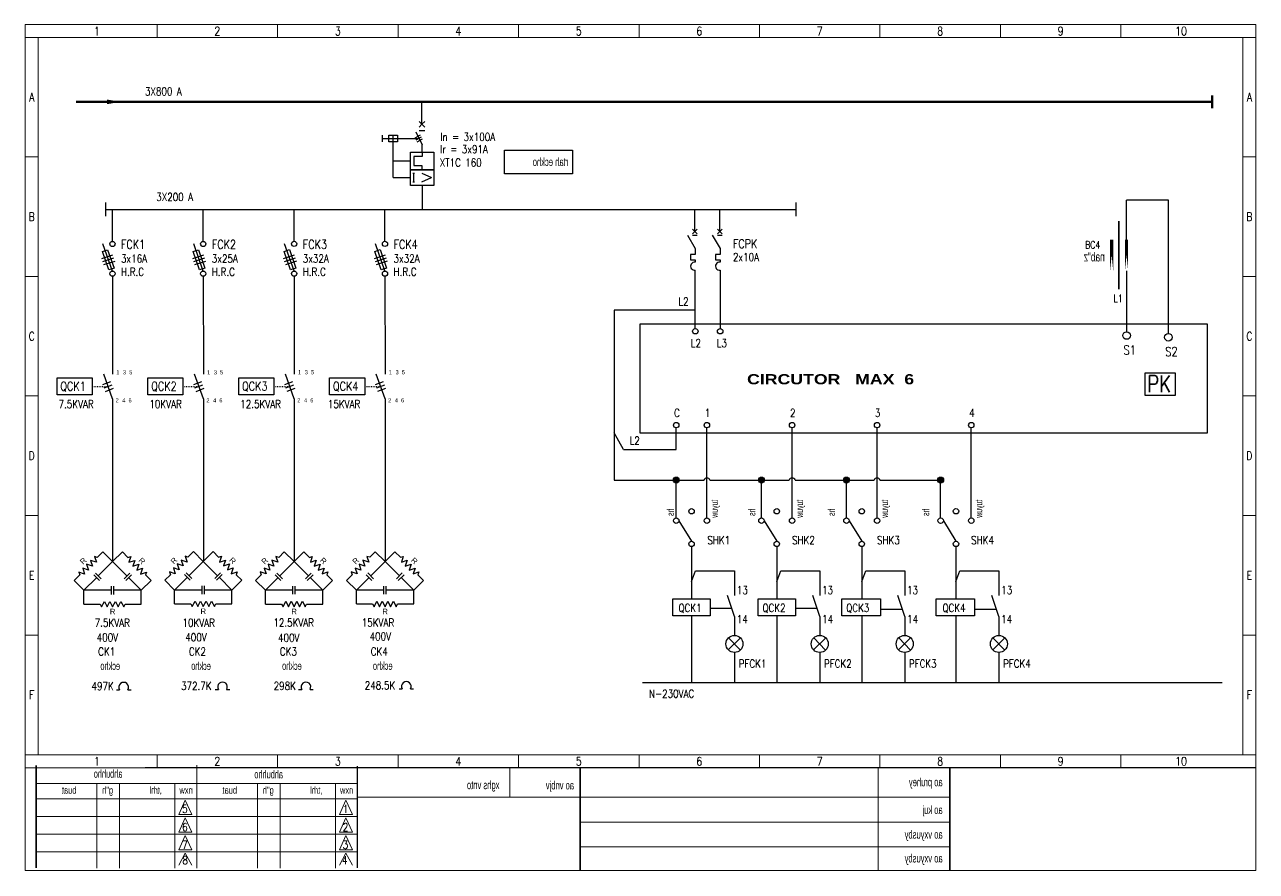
# Model space of a CAD drawing. Header units: millimetres. Extents: x 46170 to 87148, y 12751 to 40933.
# Drawn here: x 59783 to 64245, y 28307 to 31375 of the extents above; entities that cross this region are included whole.
import ezdxf
from ezdxf.enums import TextEntityAlignment as Align

# ---------------------------------------------------------------- set-up
doc = ezdxf.new("R2010")
doc.units = ezdxf.units.MM
doc.linetypes.add('ACAD_ISO03W100', pattern=[30, 12, -18])
for name, color, linetype in [('9', 7, 'Continuous'), ('A14', 7, 'Continuous'), ('A3', 3, 'Continuous')]:
    doc.layers.add(name, color=color, linetype=linetype)
doc.styles.add('H2', font='hebtxt', dxfattribs={"height": 20})
doc.styles.add('ROMANS', font='romans.shx')
doc.styles.add('ROMB', font='ROMB____.PFB')
doc.styles.get("Standard").update_dxf_attribs({"font": 'arial.ttf'})
doc.styles.add('TECHNO_M', font='techno_m.shx')

# ---------------------------------------------------------------- blocks, each defined once
blk = doc.blocks.new('A33')
at = {"color": 7}
for p, q in [((-5.9, -0.25), (-8.03, 0.46)), ((-8.03, 0.46), (-7.32, -1.66)), ((-5.55, 1.52), (-6.61, 1.87)), ((-6.61, 1.87), (-5.9, -0.25)), ((-3.54, 3.54), (-5.55, 1.52)), ((-3.54, 3.54), (0, 0)), ((3.54, 3.54), (0, 0)), ((3.54, 3.54), (5.55, 1.52)), ((5.55, 1.52), (6.61, 1.87)), ((6.61, 1.87), (5.9, -0.25)), ((5.9, -0.25), (8.03, 0.46)), ((8.03, 0.46), (7.32, -1.66)), ((-10.15, -4.49), (-12.27, -3.78)), ((-12.27, -3.78), (-11.91, -4.84)), ((-8.73, -3.08), (-10.85, -2.37)), ((-10.85, -2.37), (-10.15, -4.49)), ((-7.32, -1.66), (-9.44, -0.95)), ((-9.44, -0.95), (-8.73, -3.08)), ((7.32, -1.66), (9.44, -0.95)), ((9.44, -0.95), (8.73, -3.08)), ((8.73, -3.08), (10.85, -2.37)), ((10.85, -2.37), (10.15, -4.49)), ((10.15, -4.49), (12.27, -3.78)), ((12.27, -3.78), (11.91, -4.84)), ((-11.91, -4.84), (-13.93, -6.86)), ((-13.93, -6.86), (-10.39, -10.39)), ((13.93, -6.86), (10.39, -10.39)), ((11.91, -4.84), (13.93, -6.86)), ((-10.39, -15.39), (-10.39, -10.39)), ((10.39, -15.39), (10.39, -10.39)), ((-10.39, -15.39), (-4.5, -15.39)), ((-4.5, -15.39), (-4, -16.39)), ((-4, -16.39), (-3, -14.39)), ((-3, -14.39), (-2, -16.39)), ((-2, -16.39), (-1, -14.39)), ((-1, -14.39), (0, -16.39)), ((0, -16.39), (1, -14.39)), ((1, -14.39), (2, -16.39)), ((2, -16.39), (3, -14.39)), ((3, -14.39), (4, -16.39)), ((4, -16.39), (4.5, -15.39)), ((4.5, -15.39), (10.39, -15.39))]:
    blk.add_line(p, q, dxfattribs=at)
for p, q in [((0, 0), (-5.2, -5.2)), ((0, 0), (5.2, -5.2)), ((-5.82, -5.82), (-10.39, -10.39)), ((5.82, -5.82), (10.39, -10.39)), ((-0.44, -10.39), (-10.39, -10.39)), ((10.39, -10.39), (0.44, -10.39))]:
    blk.add_line(p, q)
at = {"color": 5}
for p, q in [((-4.16, -6.24), (-6.24, -4.16)), ((4.16, -6.24), (6.24, -4.16)), ((-4.78, -6.86), (-6.86, -4.78)), ((4.78, -6.86), (6.86, -4.78)), ((-0.44, -11.86), (-0.44, -8.92)), ((0.44, -11.86), (0.44, -8.92))]:
    blk.add_line(p, q, dxfattribs=at)
at = {"color": 7}
for rotation, p in [(45, (-10.64, 0.25)), (315, (10.64, 0.25))]:
    blk.add_text('R', height=2, rotation=rotation, dxfattribs=at).set_placement(p, align=Align.MIDDLE)
blk.add_text('R', height=2, dxfattribs=at).set_placement((0, -18.09), align=Align.MIDDLE)

msp = doc.modelspace()

# ---------------------------------------------------------------- hatches: boundary and pattern name
at = {"ltscale": 2}
h = msp.add_hatch(color=7, dxfattribs=at)
h.dxf.hatch_style = 1
edge = h.paths.add_edge_path()
edge.add_arc((62143.4, 29724.9), 10.7, 0, 360)
h = msp.add_hatch(color=7, dxfattribs=at)
h.dxf.hatch_style = 1
edge = h.paths.add_edge_path()
edge.add_arc((62452.2, 29724.9), 10.7, 0, 360)
h = msp.add_hatch(color=7, dxfattribs=at)
h.dxf.hatch_style = 1
edge = h.paths.add_edge_path()
edge.add_arc((62760, 29724.9), 10.7, 0, 360)
h = msp.add_hatch(color=7, dxfattribs=at)
h.dxf.hatch_style = 1
edge = h.paths.add_edge_path()
edge.add_arc((63101.2, 29724.9), 10.7, 0, 360)

# ---------------------------------------------------------------- linework, layer by layer
at = {"color": 7, "linetype": 'ByBlock', "lineweight": 13, "ltscale": 2}
for p, q in [((59785.3, 28309.7), (59785.3, 31375.1)), ((59785.3, 31375.1), (64242.5, 31375.1)), ((59785.3, 28309.7), (59785.3, 31375.1)), ((59785.3, 31375.1), (64242.5, 31375.1)), ((64196.4, 31328.5), (64196.4, 28729)), ((59785.3, 28729), (64242.5, 28729)), ((60406.3, 28691.5), (60406.3, 28318.8)), ((61540.9, 28681.5), (61540.9, 28576.3)), ((62874.9, 28680.3), (62874.9, 28309.7)), ((60044.4, 28625.8), (60044.4, 28318.8)), ((60126.2, 28625.8), (60126.2, 28318.8)), ((60327, 28625.8), (60327, 28318.8)), ((60626.3, 28625.8), (60626.3, 28318.8)), ((60708, 28625.8), (60708, 28318.8)), ((60908.8, 28625.8), (60908.8, 28318.8))]:
    msp.add_line(p, q, dxfattribs=at)
at = {"color": 7, "linetype": 'ByBlock', "lineweight": 13}
for p, q in [((60262.9, 31375.1), (60262.9, 31328.5)), ((60262.9, 31375.1), (60262.9, 31328.5)), ((60262.9, 31375.1), (60262.9, 31328.5)), ((60262.9, 31375.1), (60262.9, 31328.5)), ((60699.3, 31375.1), (60699.3, 31328.5)), ((60699.3, 31375.1), (60699.3, 31328.5)), ((60699.3, 31375.1), (60699.3, 31328.5)), ((60699.3, 31375.1), (60699.3, 31328.5)), ((61135.7, 31375.1), (61135.7, 31328.5)), ((61135.7, 31375.1), (61135.7, 31328.5)), ((61135.7, 31375.1), (61135.7, 31328.5)), ((61135.7, 31375.1), (61135.7, 31328.5)), ((61572.1, 31375.1), (61572.1, 31328.5)), ((61572.1, 31375.1), (61572.1, 31328.5)), ((61572.1, 31375.1), (61572.1, 31328.5)), ((61572.1, 31375.1), (61572.1, 31328.5)), ((62008.5, 31375.1), (62008.5, 31328.5)), ((62008.5, 31375.1), (62008.5, 31328.5)), ((62008.5, 31375.1), (62008.5, 31328.5)), ((62008.5, 31375.1), (62008.5, 31328.5)), ((62444.9, 31375.1), (62444.9, 31328.5)), ((62444.9, 31375.1), (62444.9, 31328.5)), ((62881.3, 31375.1), (62881.3, 31328.5)), ((62881.3, 31375.1), (62881.3, 31328.5)), ((63317.6, 31375.1), (63317.6, 31328.5)), ((63317.6, 31375.1), (63317.6, 31328.5)), ((63754, 31375.1), (63754, 31328.5)), ((63754, 31375.1), (63754, 31328.5)), ((59785.3, 31328.5), (64242.5, 31328.5)), ((59785.3, 30895.9), (59831.4, 30895.9)), ((64196.4, 30895.9), (64242.5, 30895.9)), ((59785.3, 30462.7), (59831.4, 30462.7)), ((64196.4, 30462.7), (64242.5, 30462.7)), ((59785.3, 30029.6), (59831.4, 30029.6)), ((64196.4, 30029.6), (64242.5, 30029.6)), ((59785.3, 29596.4), (59831.4, 29596.4)), ((59785.3, 29596.4), (59831.4, 29596.4)), ((64196.4, 29596.4), (64242.5, 29596.4)), ((59785.3, 29163.2), (59831.4, 29163.2)), ((64196.4, 29163.2), (64242.5, 29163.2)), ((60262.9, 28729), (60262.9, 28682.5)), ((60262.9, 28729), (60262.9, 28682.5)), ((60262.9, 28729), (60262.9, 28682.5)), ((60262.9, 28729), (60262.9, 28682.5)), ((60699.3, 28729), (60699.3, 28682.5)), ((60699.3, 28729), (60699.3, 28682.5)), ((60699.3, 28729), (60699.3, 28682.5)), ((60699.3, 28729), (60699.3, 28682.5)), ((61135.7, 28729), (61135.7, 28682.5)), ((61135.7, 28729), (61135.7, 28682.5)), ((61135.7, 28729), (61135.7, 28682.5)), ((61135.7, 28729), (61135.7, 28682.5)), ((61572.1, 28729), (61572.1, 28682.5)), ((61572.1, 28729), (61572.1, 28682.5)), ((61572.1, 28729), (61572.1, 28682.5)), ((61572.1, 28729), (61572.1, 28682.5)), ((62008.5, 28729), (62008.5, 28682.5)), ((62008.5, 28729), (62008.5, 28682.5)), ((62008.5, 28729), (62008.5, 28682.5)), ((62008.5, 28729), (62008.5, 28682.5)), ((62444.9, 28729), (62444.9, 28682.5)), ((62444.9, 28729), (62444.9, 28682.5)), ((62881.3, 28729), (62881.3, 28682.5)), ((62881.3, 28729), (62881.3, 28682.5)), ((63317.6, 28729), (63317.6, 28682.5)), ((63317.6, 28729), (63317.6, 28682.5)), ((63754, 28729), (63754, 28682.5)), ((63754, 28729), (63754, 28682.5))]:
    msp.add_line(p, q, dxfattribs=at)
at = {"color": 7, "linetype": 'Continuous', "lineweight": 13}
for p, q in [((59831.4, 31328.5), (59831.4, 28729)), ((60988.2, 28625.8), (59824.4, 28625.8)), ((60406.3, 28625.8), (60406.3, 28625.8)), ((60988.2, 28625.8), (60988.2, 28625.8)), ((60988.2, 28569.4), (59824.4, 28569.4)), ((63134.4, 28576.3), (60988.2, 28576.3)), ((60988.2, 28505.3), (59824.4, 28505.3)), ((60988.2, 28441.3), (59824.4, 28441.3)), ((60988.2, 28377.2), (59824.4, 28377.2)), ((60406.3, 28377.2), (60406.3, 28377.2))]:
    msp.add_line(p, q, dxfattribs=at)
at = {"color": 0, "linetype": 'ByBlock', "lineweight": 60, "ltscale": 2}
for p, q in [((64084.3, 31118.2), (64084.3, 31072.4)), ((64084.3, 31095.3), (59970, 31095.3))]:
    msp.add_line(p, q, dxfattribs=at)
at = {"color": 7, "linetype": 'ByBlock', "lineweight": -2, "ltscale": 2}
for p, q in [((61222.2, 31014.1), (61222.2, 31095.3)), ((61222.4, 30792.6), (61222.4, 30705.5)), ((60100.9, 30589.9), (60100.9, 30705.5)), ((60429.9, 30589.9), (60429.9, 30705.5)), ((60759.2, 30590.1), (60759.2, 30705.8)), ((61088.2, 30590.1), (61088.2, 30705.8)), ((62211, 30625.8), (62211, 30705.5)), ((62301.1, 30625.8), (62301.1, 30705.5)), ((63774.7, 30596.4), (63774.7, 30739.6)), ((60100.8, 30482.1), (60066.2, 30580.4)), ((60429.8, 30482.1), (60395.2, 30580.4)), ((60759.1, 30482.4), (60724.6, 30580.7)), ((61088.1, 30482.4), (61053.6, 30580.7)), ((60062.6, 30527.6), (60102.5, 30540.5)), ((60066.3, 30517), (60106.2, 30530)), ((60391.6, 30527.6), (60431.5, 30540.5)), ((60395.3, 30517), (60435.2, 30530)), ((60721, 30527.8), (60760.8, 30540.8)), ((60724.6, 30517.3), (60764.5, 30530.2)), ((61049.9, 30527.8), (61089.8, 30540.8)), ((61053.6, 30517.3), (61093.5, 30530.2)), ((60070.3, 30505.5), (60110.2, 30518.5)), ((60399.3, 30505.5), (60439.2, 30518.5)), ((60728.7, 30505.8), (60768.6, 30518.7)), ((61057.7, 30505.8), (61097.6, 30518.7)), ((60100.8, 30463.3), (60101.2, 30108.3)), ((60429.8, 30463.3), (60430.2, 30108.3)), ((60759.2, 30463.5), (60759.5, 30108.6)), ((61088.2, 30463.5), (61088.5, 30108.6)), ((63774.7, 30444.9), (63774.7, 30262.4)), ((60066.6, 30070.9), (60095.6, 30082.1)), ((60101.2, 30019.5), (60069.4, 30108.9)), ((60395.6, 30070.9), (60424.6, 30082.1)), ((60430.2, 30019.5), (60398.4, 30108.9)), ((60724.9, 30071.2), (60753.9, 30082.4)), ((60759.5, 30019.7), (60727.8, 30109.1)), ((61053.9, 30071.2), (61082.9, 30082.4)), ((61088.5, 30019.7), (61056.8, 30109.1)), ((60070.9, 30058.6), (60099.9, 30069.8)), ((60075.2, 30046.2), (60104.2, 30057.4)), ((60399.9, 30058.6), (60428.9, 30069.8)), ((60404.2, 30046.2), (60433.2, 30057.4)), ((60729.3, 30058.8), (60758.3, 30070)), ((60733.6, 30046.5), (60762.6, 30057.7)), ((61058.2, 30058.8), (61087.2, 30070)), ((61062.6, 30046.5), (61091.6, 30057.7)), ((60101.2, 30019.5), (60101.2, 29430.7)), ((60430.2, 30019.5), (60430.2, 29430.7)), ((60759.5, 30019.7), (60759.5, 29430.9)), ((61088.5, 30019.7), (61088.5, 29430.9))]:
    msp.add_line(p, q, dxfattribs=at)
at = {"color": 7, "linetype": 'Continuous', "lineweight": -2}
for p, q in [((61222.2, 31014.1), (61211.8, 31024.4)), ((61222.2, 31014.1), (61211.8, 31003.7)), ((61222.2, 31014.1), (61232.5, 31024.4)), ((61222.2, 31014.1), (61232.5, 31003.7)), ((61211.8, 30991), (61232.7, 30991)), ((62202.7, 30612.1), (62219.3, 30612.1)), ((62202.8, 30634), (62219.2, 30617.6)), ((62211, 30625.8), (62202.8, 30617.6)), ((62211, 30625.8), (62219.2, 30634)), ((62292.8, 30612.1), (62309.4, 30612.1)), ((62292.9, 30634), (62309.3, 30617.6)), ((62301.1, 30625.8), (62292.9, 30617.6)), ((62301.1, 30625.8), (62309.3, 30634)), ((62212.2, 30522.9), (62212.2, 30514)), ((62302.3, 30522.9), (62302.3, 30514))]:
    msp.add_line(p, q, dxfattribs=at)
at = {"color": 7, "linetype": 'ByBlock', "lineweight": -2, "ltscale": 0.5}
for p, q in [((61079.3, 30951), (61079.3, 30974.9)), ((61118.4, 30820.8), (61118.4, 30974.9)), ((61079.3, 30963), (61211.1, 30963)), ((61118.4, 30881.2), (61180.1, 30881.2)), ((61118.4, 30820.8), (61180.1, 30820.8))]:
    msp.add_line(p, q, dxfattribs=at)
at = {"lineweight": -2}
for p, q in [((61198.1, 30964.7), (61217.1, 30975.8)), ((61199.6, 30986.8), (61222.6, 30939.2)), ((61201.6, 30957.4), (61220.6, 30968.5)), ((61205.3, 30950), (61224.2, 30961.1)), ((61222.6, 30914.7), (61222.6, 30939.2)), ((61222.6, 30897.4), (61193.2, 30897.4)), ((61193.2, 30897.4), (61193.2, 30864.9)), ((61222.6, 30914.7), (61222.6, 30897.4)), ((61188.6, 30836.3), (61195.5, 30836.3)), ((61192.1, 30836.3), (61192.1, 30806)), ((61193.2, 30864.9), (61221.8, 30864.9)), ((61221.8, 30864.9), (61221.8, 30849.1)), ((61221.8, 30836.3), (61256.3, 30820.8)), ((61188.6, 30806), (61195.5, 30806)), ((61221.8, 30805.3), (61256.3, 30820.8))]:
    msp.add_line(p, q, dxfattribs=at)
at = {"linetype": 'ByBlock', "ltscale": 2}
for p, q in [((60076.3, 30730.4), (60076.3, 30680.7)), ((60076.3, 30705.5), (62576.5, 30705.5)), ((62576.5, 30730.4), (62576.5, 30680.7)), ((62212.4, 30273.8), (62212.4, 30485.5)), ((62302.5, 30485.5), (62302.5, 30273.8)), ((62212.4, 30340.1), (61918.5, 30340.1)), ((62143.4, 29835.7), (62143.4, 29914.1)), ((62265.3, 29724.9), (62552.3, 29724.9)), ((62574.2, 29724.9), (62860.1, 29724.9)), ((62882, 29724.9), (63101.2, 29724.9))]:
    msp.add_line(p, q, dxfattribs=at)
at = {"color": 0, "linetype": 'ByBlock', "ltscale": 2}
for p, q in [((63926.4, 30739.6), (63774.7, 30739.6)), ((61952.8, 29835.7), (61918.5, 29895.5)), ((61952.8, 29835.7), (62143.4, 29835.7))]:
    msp.add_line(p, q, dxfattribs=at)
at = {"color": 7, "linetype": 'ByBlock', "ltscale": 2}
for p, q in [((63926.4, 30256.1), (63926.4, 30739.6)), ((63774.7, 30482.9), (63774.7, 30444.9)), ((61918.5, 30340.1), (61918.5, 29724.9))]:
    msp.add_line(p, q, dxfattribs=at)
at = {"color": 7, "linetype": 'ByBlock', "lineweight": -2}
for p, q in [((62184, 30612.1), (62212.1, 30563.4)), ((62274.1, 30612.1), (62302.2, 30563.4)), ((62212.2, 30542.1), (62195.5, 30542.1)), ((62195.5, 30542.1), (62195.5, 30522.9)), ((62195.5, 30522.9), (62212.2, 30522.9)), ((62212.2, 30563.3), (62212.2, 30542.1)), ((62302.3, 30542.1), (62285.6, 30542.1)), ((62285.6, 30542.1), (62285.6, 30522.9)), ((62285.6, 30522.9), (62302.3, 30522.9)), ((62302.3, 30563.3), (62302.3, 30542.1))]:
    msp.add_line(p, q, dxfattribs=at)
at = {"linetype": 'ACAD_ISO03W100', "ltscale": 0.2}
for p, q in [((60027.4, 30064.2), (60085.4, 30064.2)), ((60356.4, 30064.2), (60414.4, 30064.2)), ((60685.7, 30064.4), (60743.8, 30064.4)), ((61014.7, 30064.4), (61072.7, 30064.4))]:
    msp.add_line(p, q, dxfattribs=at)
at = {"ltscale": 2}
for p, q in [((62254.4, 29587.5), (62254.4, 29914.1)), ((62563.2, 29587.5), (62563.2, 29914.1)), ((62871, 29587.5), (62871, 29914.1)), ((63212.2, 29587.5), (63212.2, 29914.1)), ((61918.5, 29724.9), (62243.5, 29724.9)), ((62143.4, 29587.5), (62143.4, 29724.9)), ((62452.2, 29587.5), (62452.2, 29724.9)), ((62760, 29587.5), (62760, 29724.9)), ((63101.2, 29587.5), (63101.2, 29724.9)), ((62153.2, 29577.7), (62198.9, 29503.2)), ((62462, 29577.7), (62507.7, 29503.2)), ((62769.9, 29577.7), (62815.5, 29503.2)), ((63111, 29577.7), (63156.7, 29503.2)), ((62198.9, 29483.5), (62198.9, 29294)), ((62507.7, 29483.5), (62507.7, 29294)), ((62815.5, 29483.5), (62815.5, 29294)), ((63156.7, 29483.5), (63156.7, 29294)), ((62198.9, 29356.9), (62213.3, 29396.2)), ((62213.3, 29396.2), (62354.3, 29396.2)), ((62354.3, 29396.2), (62354.3, 29307)), ((62507.7, 29356.9), (62522.1, 29396.2)), ((62522.1, 29396.2), (62663.1, 29396.2)), ((62663.1, 29396.2), (62663.1, 29307)), ((62815.5, 29356.9), (62829.9, 29396.2)), ((62829.9, 29396.2), (62970.9, 29396.2)), ((62970.9, 29396.2), (62970.9, 29307)), ((63156.7, 29356.9), (63171.1, 29396.2)), ((63171.1, 29396.2), (63312.1, 29396.2)), ((63312.1, 29396.2), (63312.1, 29307)), ((62354.3, 29230.4), (62329.3, 29307)), ((62663.1, 29230.4), (62638.1, 29307)), ((62970.9, 29230.4), (62945.9, 29307)), ((63312.1, 29230.4), (63287.1, 29307)), ((62198.9, 29232.3), (62198.9, 28990.1)), ((62266.5, 29260.8), (62343.6, 29260.8)), ((62354.3, 29230.4), (62354.3, 29161.6)), ((62507.7, 29232.3), (62507.7, 28990.1)), ((62575.3, 29260.8), (62650.6, 29260.8)), ((62663.1, 29230.4), (62663.1, 29161.6)), ((62815.5, 29232.3), (62815.5, 28990.1)), ((62883.1, 29256.7), (62960.2, 29256.7)), ((62970.9, 29230.4), (62970.9, 29161.6)), ((63156.7, 29232.3), (63156.7, 28990.1)), ((63224.3, 29256.7), (63301.4, 29256.7)), ((63312.1, 29230.4), (63312.1, 29161.6)), ((62354.3, 29100.1), (62354.3, 28990.1)), ((62663.1, 29100.1), (62663.1, 28990.1)), ((62970.9, 29100.1), (62970.9, 28990.1)), ((63312.1, 29100.1), (63312.1, 28990.1)), ((64121.3, 28990.1), (62021, 28990.1))]:
    msp.add_line(p, q, dxfattribs=at)
at = {"color": 7}
for p, q in [((62332, 29109.8), (62375.9, 29152.7)), ((62375.8, 29108.9), (62332.8, 29152.9)), ((62640.8, 29109.8), (62684.7, 29152.7)), ((62684.6, 29108.9), (62641.6, 29152.9)), ((62948.6, 29109.8), (62992.5, 29152.7)), ((62992.4, 29108.9), (62949.4, 29152.9)), ((63289.8, 29109.8), (63333.7, 29152.7)), ((63333.6, 29108.9), (63290.6, 29152.9))]:
    msp.add_line(p, q, dxfattribs=at)
for p, q in [((60115.2, 28965.3), (60126.7, 28965.3)), ((60156.7, 28965.3), (60168.2, 28965.3)), ((60473.3, 28965.9), (60484.8, 28965.9)), ((60514.7, 28965.9), (60526.2, 28965.9)), ((60775.3, 28966.2), (60786.8, 28966.2)), ((60816.7, 28966.2), (60828.3, 28966.2)), ((61139.1, 28968.3), (61150.6, 28968.3)), ((61180.5, 28968.3), (61192.1, 28968.3))]:
    msp.add_line(p, q)
at = {"color": 7, "lineweight": 13}
for p, q in [((60364.8, 28565.4), (60341.2, 28512.8)), ((60364.8, 28565.4), (60388.3, 28512.8)), ((60946.6, 28565.4), (60923.1, 28512.8)), ((60946.6, 28565.4), (60970.2, 28512.8)), ((60341.2, 28512.8), (60388.3, 28512.8)), ((60364.8, 28501.4), (60341.2, 28448.7)), ((60364.8, 28501.4), (60388.3, 28448.7)), ((60923.1, 28512.8), (60970.2, 28512.8)), ((60946.6, 28501.4), (60923.1, 28448.7)), ((60946.6, 28501.4), (60970.2, 28448.7)), ((60341.2, 28448.7), (60388.3, 28448.7)), ((60364.8, 28437.3), (60341.2, 28384.7)), ((60364.8, 28437.3), (60388.3, 28384.7)), ((60923.1, 28448.7), (60970.2, 28448.7)), ((60946.6, 28437.3), (60923.1, 28384.7)), ((60946.6, 28437.3), (60970.2, 28384.7)), ((60341.2, 28384.7), (60388.3, 28384.7)), ((60923.1, 28384.7), (60970.2, 28384.7)), ((60364.8, 28373.3), (60341.2, 28329.6)), ((60364.8, 28373.3), (60388.3, 28329.6)), ((60946.6, 28373.3), (60923.1, 28329.6)), ((60946.6, 28373.3), (60970.2, 28329.6))]:
    msp.add_line(p, q, dxfattribs=at)
at = {"color": 7, "lineweight": 13, "ltscale": 2}
for p, q in [((61795.3, 28485.1), (63134.4, 28485.1)), ((61795.3, 28396.2), (63134.4, 28396.2))]:
    msp.add_line(p, q, dxfattribs=at)
at = {"color": 7, "linetype": 'ByBlock', "lineweight": 13, "ltscale": 2}
for points in [[(59785.3, 28309.7), (64242.5, 28309.7), (64242.5, 31375.1), (59785.3, 31375.1)], [(59785.3, 31375.1), (64242.5, 31375.1), (64242.5, 28309.7), (59785.3, 28309.7)], [(59785.3, 28309.7), (64242.5, 28309.7), (64242.5, 31375.1), (59785.3, 31375.1)], [(59785.3, 31375.1), (64242.5, 31375.1), (64242.5, 28309.7), (59785.3, 28309.7)], [(59785.3, 28729), (64242.5, 28729), (64242.5, 28682.5), (59785.3, 28682.5)]]:
    msp.add_lwpolyline(points, close=True, dxfattribs=at)
at = {"color": 7, "linetype": 'ByBlock', "lineweight": -2, "ltscale": 0.5}
msp.add_lwpolyline([(61102.6, 30974.9), (61134.1, 30974.9), (61134.1, 30951), (61102.6, 30951)], close=True, dxfattribs=at)
at = {"lineweight": -2}
for points in [[(61180.1, 30913.3), (61265.1, 30913.3), (61265.1, 30849.1), (61180.1, 30849.1)], [(61180.1, 30849.1), (61265.1, 30849.1), (61265.1, 30792.6), (61180.1, 30792.6)]]:
    msp.add_lwpolyline(points, close=True, dxfattribs=at)
at = {"color": 7, "linetype": 'ByBlock', "lineweight": -2, "ltscale": 2}
for points in [[(61521.6, 30919.8), (61767.1, 30919.8), (61767.1, 30834.3), (61521.6, 30834.3)], [(60064.4, 30553.2), (60083.6, 30559.5), (60106.9, 30492.7), (60087.6, 30486.5)], [(60393.4, 30553.2), (60412.6, 30559.5), (60435.8, 30492.7), (60416.6, 30486.5)], [(60722.8, 30553.5), (60742, 30559.7), (60765.2, 30493), (60746, 30486.8)], [(61051.8, 30553.5), (61071, 30559.7), (61094.2, 30493), (61075, 30486.8)], [(59900.1, 30095), (60027.4, 30095), (60027.4, 30033.3), (59900.1, 30033.3)], [(60229.1, 30095), (60356.4, 30095), (60356.4, 30033.3), (60229.1, 30033.3)], [(60558.4, 30095.3), (60685.7, 30095.3), (60685.7, 30033.6), (60558.4, 30033.6)], [(60887.4, 30095.3), (61014.7, 30095.3), (61014.7, 30033.6), (60887.4, 30033.6)]]:
    msp.add_lwpolyline(points, close=True, dxfattribs=at)
at = {"color": 7, "linetype": 'ByBlock', "lineweight": -2, "ltscale": 2, "const_width": 11.4}
for points in [[(63720.7, 30482.9), (63720.7, 30596.4), (63720.7, 30596.4), (63720.7, 30482.9)], [(63774.7, 30482.9), (63774.7, 30596.4), (63774.7, 30596.4), (63774.7, 30482.9)]]:
    msp.add_lwpolyline(points, close=True, dxfattribs=at)
at = {"ltscale": 2}
msp.add_lwpolyline([(62013.2, 30290.6), (64067.2, 30290.6), (64067.2, 29894.3), (62013.2, 29894.3)], close=True, dxfattribs=at)
at = {"color": 0, "linetype": 'ByBlock', "ltscale": 2}
msp.add_lwpolyline([(63842.5, 30113.8), (63951.4, 30113.8), (63951.4, 30031), (63842.5, 30031)], close=True, dxfattribs=at)
at = {"color": 7}
for points in [[(62131.3, 29294), (62266.5, 29294), (62266.5, 29232.3), (62131.3, 29232.3)], [(62440.1, 29294), (62575.3, 29294), (62575.3, 29232.3), (62440.1, 29232.3)], [(62743.7, 29294), (62883.1, 29294), (62883.1, 29232.3), (62743.7, 29232.3)], [(63084.8, 29294), (63224.3, 29294), (63224.3, 29232.3), (63084.8, 29232.3)]]:
    msp.add_lwpolyline(points, close=True, dxfattribs=at)
at = {"color": 7, "linetype": 'ByBlock', "lineweight": 13, "ltscale": 2, "const_width": 5}
msp.add_lwpolyline([(59785.3, 28682.5), (64242.5, 28682.5), (64242.5, 28682.5), (59785.3, 28682.5)], close=True, dxfattribs=at)
at = {"color": 7, "linetype": 'ByBlock', "lineweight": -2, "ltscale": 2}
for centre, radius in [((60100.9, 30580.4), 9.42), ((60429.9, 30580.4), 9.42), ((60759.2, 30580.7), 9.42), ((61088.2, 30580.7), 9.42), ((60100.8, 30472.7), 9.42), ((60429.8, 30472.7), 9.42), ((60759.1, 30472.9), 9.42), ((61088.1, 30472.9), 9.42), ((63774.7, 30248.6), 13.8), ((63926.4, 30242.3), 13.8)]:
    msp.add_circle(centre, radius, dxfattribs=at)
at = {"ltscale": 2}
for centre, radius in [((62212.4, 30264), 9.84), ((62302.5, 30264), 9.84), ((62143.4, 29923.9), 9.84), ((62254.4, 29923.9), 9.84), ((62563.2, 29923.9), 9.84), ((62871, 29923.9), 9.84), ((63212.2, 29923.9), 9.84), ((62143.4, 29724.9), 10.7), ((62452.2, 29724.9), 10.7), ((62760, 29724.9), 10.7), ((63101.2, 29724.9), 10.7), ((62143.4, 29577.7), 9.84), ((62198.9, 29611.8), 9.84), ((62254.4, 29577.7), 9.84), ((62452.2, 29577.7), 9.84), ((62507.7, 29611.8), 9.84), ((62563.2, 29577.7), 9.84), ((62760, 29577.7), 9.84), ((62815.5, 29611.8), 9.84), ((62871, 29577.7), 9.84), ((63101.2, 29577.7), 9.84), ((63156.7, 29611.8), 9.84), ((63212.2, 29577.7), 9.84), ((62198.9, 29493.4), 9.84), ((62507.7, 29493.4), 9.84), ((62815.5, 29493.4), 9.84), ((63156.7, 29493.4), 9.84)]:
    msp.add_circle(centre, radius, dxfattribs=at)
at = {"color": 7}
for centre in [(62354.3, 29130.9), (62663.1, 29130.9), (62970.9, 29130.9), (63312.1, 29130.9)]:
    msp.add_circle(centre, 30.8, dxfattribs=at)
at = {"color": 7, "linetype": 'ByBlock', "lineweight": -2}
for centre in [(62209.9, 30499.7), (62300, 30499.7)]:
    msp.add_arc(centre, 14.4, 80.8849, 280.1182, dxfattribs=at)
at = {"linetype": 'ByBlock', "ltscale": 2}
for centre in [(62254.4, 29720.8), (62563.2, 29720.8), (62871, 29720.8)]:
    msp.add_arc(centre, 11.7, 20.4078, 159.5922, dxfattribs=at)
for centre in [(60141.7, 28974.4), (60499.8, 28975), (60801.8, 28975.2), (61165.6, 28977.3)]:
    msp.add_arc(centre, 17.5, 328.7928, 211.2072)
at = {"color": 7, "linetype": 'ByBlock', "lineweight": -2, "ltscale": 30}
msp.add_solid([(60080.8, 31103.6), (60130.8, 31095.3), (60080.8, 31086.9)], dxfattribs=at)
at = {"layer": 'A14', "color": 7, "lineweight": -2, "const_width": 5.7}
msp.add_lwpolyline([(63746.3, 30663.1), (63746.3, 30416.2)], dxfattribs=at)
at = {"layer": 'A3', "color": 7, "lineweight": 13, "const_width": 5.63}
for points in [[(59824.4, 28318.8), (59824.4, 28691.5)], [(60988.2, 28318.8), (60988.2, 28689.3)], [(61795.3, 28309.7), (61795.3, 28684)], [(63134.4, 28309.7), (63134.4, 28681.2)]]:
    msp.add_lwpolyline(points, dxfattribs=at)

# ---------------------------------------------------------------- block references
at = {"color": 0, "xscale": 10, "yscale": 10, "zscale": 10}
for p in [(60101.6, 29429.3), (60430.1, 29430.3), (60758.9, 29429.6), (61088.6, 29429.7)]:
    msp.add_blockref('A33', p, dxfattribs=at)

# ---------------------------------------------------------------- texts
at = {"color": 7, "lineweight": 13, "style": 'ROMANS', "width": 0.8}
for s, height, p in [('1', 31.1, (60044.7, 31351.8)), ('1', 31.1, (60044.7, 31351.8)), ('1', 31.1, (60044.7, 31351.8)), ('1', 31.1, (60044.7, 31351.8)), ('2', 31.1, (60481.1, 31351.8)), ('2', 31.1, (60481.1, 31351.8)), ('2', 31.1, (60481.1, 31351.8)), ('2', 31.1, (60481.1, 31351.8)), ('3', 31.1, (60917.5, 31351.8)), ('3', 31.1, (60917.5, 31351.8)), ('3', 31.1, (60917.5, 31351.8)), ('3', 31.1, (60917.5, 31351.8)), ('4', 31.1, (61353.9, 31351.8)), ('4', 31.1, (61353.9, 31351.8)), ('4', 31.1, (61353.9, 31351.8)), ('4', 31.1, (61353.9, 31351.8)), ('5', 31.1, (61790.3, 31351.8)), ('5', 31.1, (61790.3, 31351.8)), ('5', 31.1, (61790.3, 31351.8)), ('5', 31.1, (61790.3, 31351.8)), ('6', 31.1, (62226.7, 31351.8)), ('6', 31.1, (62226.7, 31351.8)), ('7', 31.1, (62663.1, 31351.8)), ('7', 31.1, (62663.1, 31351.8)), ('8', 31.1, (63099.4, 31351.8)), ('8', 31.1, (63099.4, 31351.8)), ('9', 31.1, (63535.8, 31351.8)), ('9', 31.1, (63535.8, 31351.8)), ('10', 31.06, (63972.2, 31351.8)), ('10', 31.06, (63972.2, 31351.8)), ('A', 30.7, (59808.5, 31112.4)), ('A', 30.7, (64219.6, 31112.4)), ('B', 30.7, (59808.5, 30679.3)), ('B', 30.7, (64219.6, 30679.3)), ('C', 30.7, (59808.5, 30246.1)), ('C', 30.7, (64219.6, 30246.1)), ('D', 30.7, (59808.5, 29813)), ('D', 30.7, (64219.6, 29813)), ('E', 30.7, (59808.5, 29379.8)), ('E', 30.7, (64219.6, 29379.8)), ('F', 30.7, (59808.5, 28946.7)), ('F', 30.7, (64219.6, 28946.7)), ('1', 31.1, (60044.7, 28705.8)), ('1', 31.1, (60044.7, 28705.8)), ('1', 31.1, (60044.7, 28705.8)), ('1', 31.1, (60044.7, 28705.8)), ('2', 31.1, (60481.1, 28705.8)), ('2', 31.1, (60481.1, 28705.8)), ('2', 31.1, (60481.1, 28705.8)), ('2', 31.1, (60481.1, 28705.8)), ('3', 31.1, (60917.5, 28705.8)), ('3', 31.1, (60917.5, 28705.8)), ('3', 31.1, (60917.5, 28705.8)), ('3', 31.1, (60917.5, 28705.8)), ('4', 31.1, (61353.9, 28705.8)), ('4', 31.1, (61353.9, 28705.8)), ('4', 31.1, (61353.9, 28705.8)), ('4', 31.1, (61353.9, 28705.8)), ('5', 31.1, (61790.3, 28705.8)), ('5', 31.1, (61790.3, 28705.8)), ('5', 31.1, (61790.3, 28705.8)), ('5', 31.1, (61790.3, 28705.8)), ('6', 31.1, (62226.7, 28705.8)), ('6', 31.1, (62226.7, 28705.8)), ('7', 31.1, (62663.1, 28705.8)), ('7', 31.1, (62663.1, 28705.8)), ('8', 31.1, (63099.4, 28705.8)), ('8', 31.1, (63099.4, 28705.8)), ('9', 31.1, (63535.8, 28705.8)), ('9', 31.1, (63535.8, 28705.8)), ('10', 31.06, (63972.2, 28705.8)), ('10', 31.06, (63972.2, 28705.8))]:
    msp.add_text(s, height=height, dxfattribs=at).set_placement(p, align=Align.MIDDLE)
at = {"lineweight": -2, "style": 'ROMANS', "width": 0.8}
for s, p in [('3X800 A', (60218.7, 31118.6, -75649.1)), ('In = 3x100A', (61288.5, 30953.7, -75649.1)), ('Ir = 3x91A', (61288, 30909.2, -75649.1))]:
    msp.add_text(s, height=29, dxfattribs=at).set_placement(p)
at = {"color": 7, "lineweight": -2}
for s, height, style, width, p in [('XT1C 160 ', 29, 'ROMANS', 0.8, (61286.5, 30860.7)), ('3X200 A', 29, 'ROMANS', 0.8, (60259.7, 30736.1, -75649.1)), ('FCK1', 32, 'ROMANS', 0.8, (60131.9, 30562.7, -75649.1)), ('FCK2', 32, 'ROMANS', 0.8, (60460.9, 30562.7, -75649.1)), ('FCK3', 32, 'ROMANS', 0.8, (60790.3, 30562.9, -75649.1)), ('FCK4', 32, 'ROMANS', 0.8, (61119.3, 30562.9, -75649.1)), ('FCPK', 32, 'ROMANS', 0.8, (62348.8, 30565.1, -75649.1)), ('BC4', 27.36, 'ROMANS', 0.75, (63624.6, 30563.5, -68992)), ('3x16A', 29, 'ROMANS', 0.8, (60131.9, 30512.6, -75649.1)), ('3x25A', 29, 'ROMANS', 0.8, (60460.9, 30512.6, -75649.1)), ('3x32A', 29, 'ROMANS', 0.8, (60790.3, 30512.8, -75649.1)), ('3x32A', 29, 'ROMANS', 0.8, (61119.3, 30512.8, -75649.1)), ('2x10A', 29, 'ROMANS', 0.8, (62348.8, 30518.1, -75649.1)), ('H.R.C', 29, 'ROMANS', 0.8, (60131.9, 30464.7, -75649.1)), ('H.R.C', 29, 'ROMANS', 0.8, (60460.9, 30464.7, -75649.1)), ('H.R.C', 29, 'ROMANS', 0.8, (60790.3, 30465, -75649.1)), ('H.R.C', 29, 'ROMANS', 0.8, (61119.3, 30465, -75649.1)), ('L1', 27.36, 'ROMANS', 0.75, (63728, 30369.5)), ('L2', 29, 'ROMANS', 0.8, (62151.5, 30357.6, -75649.1)), ('L2', 29, 'ROMANS', 0.8, (62196.3, 30206.5, -75649.1)), ('L3', 29, 'ROMANS', 0.8, (62290.4, 30206.5, -75649.1)), ('S1', 32.83, 'ROMANS', 0.8, (63763.4, 30179.9)), ('S2', 32.83, 'ROMANS', 0.8, (63914.7, 30173.7)), ('QCK1', 32, 'ROMANS', 0.8, (59912.3, 30048.6, -72162.7)), ('QCK2', 32, 'ROMANS', 0.8, (60241.3, 30048.6, -72162.7)), ('QCK3', 32, 'ROMANS', 0.8, (60570.6, 30048.9, -72162.7)), ('QCK4', 32, 'ROMANS', 0.8, (60899.6, 30048.9, -72162.7)), ('CIRCUTOR   MAX  6', 36.86, 'ROMB', 1.3, (62399.9, 30071.8)), ('PK', 60, 'ROMANS', 0.8, (63849.8, 30043.9)), ('7.5KVAR', 29, 'ROMANS', 0.8, (59905.8, 29985.6, -66375.9)), ('10KVAR', 29, 'ROMANS', 0.8, (60234.8, 29985.6, -66375.9)), ('12.5KVAR', 29, 'ROMANS', 0.8, (60564.1, 29985.9, -66375.9)), ('15KVAR', 29, 'ROMANS', 0.8, (60881.4, 29985.9, -66375.9)), ('C', 29, 'ROMANS', 0.8, (62135.5, 29953.5, -75649.1)), ('1', 29, 'ROMANS', 0.8, (62246.5, 29953.5, -75649.1)), ('2', 29, 'ROMANS', 0.8, (62555.3, 29953.5, -75649.1)), ('3', 29, 'ROMANS', 0.8, (62863.1, 29953.5, -75649.1)), ('4', 29, 'ROMANS', 0.8, (63204.3, 29953.5, -75649.1)), ('L2', 29, 'ROMANS', 0.8, (61974.5, 29853.2, -75649.1)), ('SHK1', 29, 'ROMANS', 0.8, (62256.1, 29492.6, -75649.1)), ('SHK2', 29, 'ROMANS', 0.8, (62562.8, 29492.6, -75649.1)), ('SHK3', 29, 'ROMANS', 0.8, (62870.6, 29492.6, -75649.1)), ('SHK4', 29, 'ROMANS', 0.8, (63211.7, 29492.6, -75649.1)), ('13', 29, 'ROMANS', 0.8, (62362.9, 29311.8, -75649.1)), ('13', 29, 'ROMANS', 0.8, (62671.7, 29311.8, -75649.1)), ('13', 29, 'ROMANS', 0.8, (62979.5, 29311.8, -75649.1)), ('13', 29, 'ROMANS', 0.8, (63320.7, 29311.8, -75649.1)), ('QCK1', 29, 'ROMANS', 0.8, (62151.7, 29247, -75649.1)), ('QCK2', 29, 'ROMANS', 0.8, (62455.9, 29247, -75649.1)), ('QCK3', 29, 'ROMANS', 0.8, (62759.4, 29247, -75649.1)), ('QCK4', 29, 'ROMANS', 0.8, (63108, 29247, -75649.1)), ('14', 29, 'ROMANS', 0.8, (62362.9, 29206.3, -75649.1)), ('14', 29, 'ROMANS', 0.8, (62671.7, 29206.3, -75649.1)), ('14', 29, 'ROMANS', 0.8, (62979.5, 29206.3, -75649.1)), ('14', 29, 'ROMANS', 0.8, (63320.7, 29206.3, -75649.1)), ('7.5KVAR', 29, 'ROMANS', 0.8, (60036.7, 29193.5, -66375.9)), ('10KVAR', 29, 'ROMANS', 0.8, (60354.6, 29193.5, -66375.9)), ('12.5KVAR', 29, 'ROMANS', 0.8, (60683.9, 29193.7, -66375.9)), ('15KVAR', 29, 'ROMANS', 0.8, (61004.2, 29193.7, -66375.9)), ('400V', 29, 'ROMANS', 0.8, (60043.9, 29140.1, -66375.9)), ('400V', 29, 'ROMANS', 0.8, (60364.9, 29140.5, -66375.9)), ('400V', 29, 'ROMANS', 0.8, (60700.9, 29138.8, -66375.9)), ('400V', 29, 'ROMANS', 0.8, (61032.6, 29143.9, -66375.9)), ('CK1', 29, 'ROMANS', 0.8, (60049.1, 29088.8, -66375.9)), ('CK2', 29, 'ROMANS', 0.8, (60378.1, 29088.8, -66375.9)), ('CK3', 29, 'ROMANS', 0.8, (60707.4, 29089.1, -66375.9)), ('CK4', 29, 'ROMANS', 0.8, (61036.4, 29089.1, -66375.9)), ('PFCK1', 29, 'ROMANS', 0.8, (62369.6, 29045.2)), ('PFCK2', 29, 'ROMANS', 0.8, (62678.5, 29045.2)), ('PFCK3', 29, 'ROMANS', 0.8, (62986.3, 29045.2)), ('PFCK4', 29, 'ROMANS', 0.8, (63327.4, 29045.2)), ('497K', 29, 'ROMANS', 0.8, (60024.9, 28963.6, -66375.9)), ('372.7K', 29, 'ROMANS', 0.8, (60349.5, 28964.2, -66375.9)), ('298K', 29, 'ROMANS', 0.8, (60685, 28964.4, -66375.9)), ('248.5K', 29, 'ROMANS', 0.8, (61014.9, 28966.5, -66375.9)), ('N-230VAC', 29, 'ROMANS', 0.8, (62044.6, 28936.2, -75649.1))]:
    msp.add_text(s, height=height, dxfattribs=dict(at, style=style, width=width)).set_placement(p)
at = {"color": 7, "lineweight": -2, "style": 'TECHNO_M', "text_generation_flag": 2}
for s, height, width, p in [('rtah eckho', 30, 0.8, (61751.9, 30862.7)), ('eckho', 29, 0.7, (60128.4, 29036.8)), ('eckho', 29, 0.7, (60457.4, 29036.8)), ('eckho', 29, 0.7, (60786.7, 29037.1)), ('eckho', 29, 0.7, (61115.7, 29037.1))]:
    msp.add_text(s, height=height, dxfattribs=dict(at, width=width)).set_placement(p)
at = {"color": 7, "linetype": 'ByBlock', "lineweight": -2, "ltscale": 2, "style": 'TECHNO_M', "text_generation_flag": 2, "width": 0.8}
msp.add_text('nab"z', height=32.95, dxfattribs=at).set_placement((63695.7, 30517.1))
at = {"color": 7, "lineweight": -2, "style": 'TECHNO_M', "text_generation_flag": 2, "width": 0.7}
for s, p in [('tuyuw', (62294, 29653.7)), ('tuyuw', (62602.8, 29653.7)), ('tuyuw', (62910.7, 29653.7)), ('tuyuw', (63251.8, 29653.7)), ('hs', (62135.2, 29621.4)), ('hs', (62430, 29621.4)), ('hs', (62718.5, 29621.4)), ('hs', (63059.7, 29621.4))]:
    msp.add_text(s, height=25, rotation=90, dxfattribs=at).set_placement(p)
at = {"color": 7, "lineweight": 13, "style": 'TECHNO_M', "text_generation_flag": 2}
for s, height, width, p in [('ahbuhho', 29, 0.7, (60136.9, 28646.2)), ('ahbuhho', 29, 0.7, (60718.7, 28644)), ('buat', 25.81, 0.8, (59970.5, 28588.4)), ('g"h', 25.81, 0.8, (60103.3, 28588.4)), (',trhl', 25.81, 0.8, (60280, 28588.4)), ('nxw', 25.81, 0.8, (60391.7, 28588.4)), ('buat', 25.81, 0.8, (60552.3, 28588.4)), ('g"h', 25.81, 0.8, (60685.2, 28588.4)), (',trhl', 25.81, 0.8, (60861.8, 28588.4)), ('nxw', 25.81, 0.8, (60973.5, 28588.4)), ('xghs vnto', 30, 0.8, (61503, 28604.8)), ('ao vnbjv ', 30, 0.8, (61773.2, 28603.9)), ('ao pruhey', 30, 0.8, (63108.4, 28615.4)), ('ao kuj', 30, 0.8, (63108.4, 28514.9)), ('ao vxyusby', 30, 0.8, (63108.4, 28425.7)), ('ao vxyusby', 30, 0.8, (63108.4, 28339.3))]:
    msp.add_text(s, height=height, dxfattribs=dict(at, width=width)).set_placement(p)
at = {"color": 7, "lineweight": 13, "style": 'ROMANS', "width": 0.8}
for s, p in [('5', (60353.6, 28518.9)), ('1', (60935.5, 28518.9)), ('6', (60353.6, 28453)), ('2', (60935.5, 28453)), ('7', (60353.6, 28388.7)), ('3', (60935.5, 28388.7)), ('8', (60354.5, 28332.8)), ('4', (60932.6, 28332.8))]:
    msp.add_text(s, height=29, dxfattribs=at).set_placement(p)
at = {"layer": '9', "color": 7, "lineweight": -2, "style": 'H2', "width": 0.8}
for s, p in [('1', (60114.9, 30107.8)), ('3', (60139.2, 30107.8)), ('5', (60161.7, 30107.8)), ('1', (60443.8, 30107.8)), ('3', (60468.2, 30107.8)), ('5', (60490.7, 30107.8)), ('1', (60773.2, 30108.1)), ('3', (60797.6, 30108.1)), ('5', (60820, 30108.1)), ('1', (61102.2, 30108.1)), ('3', (61126.6, 30108.1)), ('5', (61149, 30108.1)), ('2', (60112.4, 30006.1)), ('4', (60136.7, 30006.1)), ('6', (60159.2, 30006.1)), ('2', (60441.4, 30006.1)), ('4', (60465.7, 30006.1)), ('6', (60488.2, 30006.1)), ('2', (60770.7, 30006.3)), ('4', (60795.1, 30006.3)), ('6', (60817.5, 30006.3)), ('2', (61099.7, 30006.3)), ('4', (61124.1, 30006.3)), ('6', (61146.5, 30006.3))]:
    msp.add_text(s, height=15, dxfattribs=at).set_placement(p)

doc.saveas('drawing.dxf')
